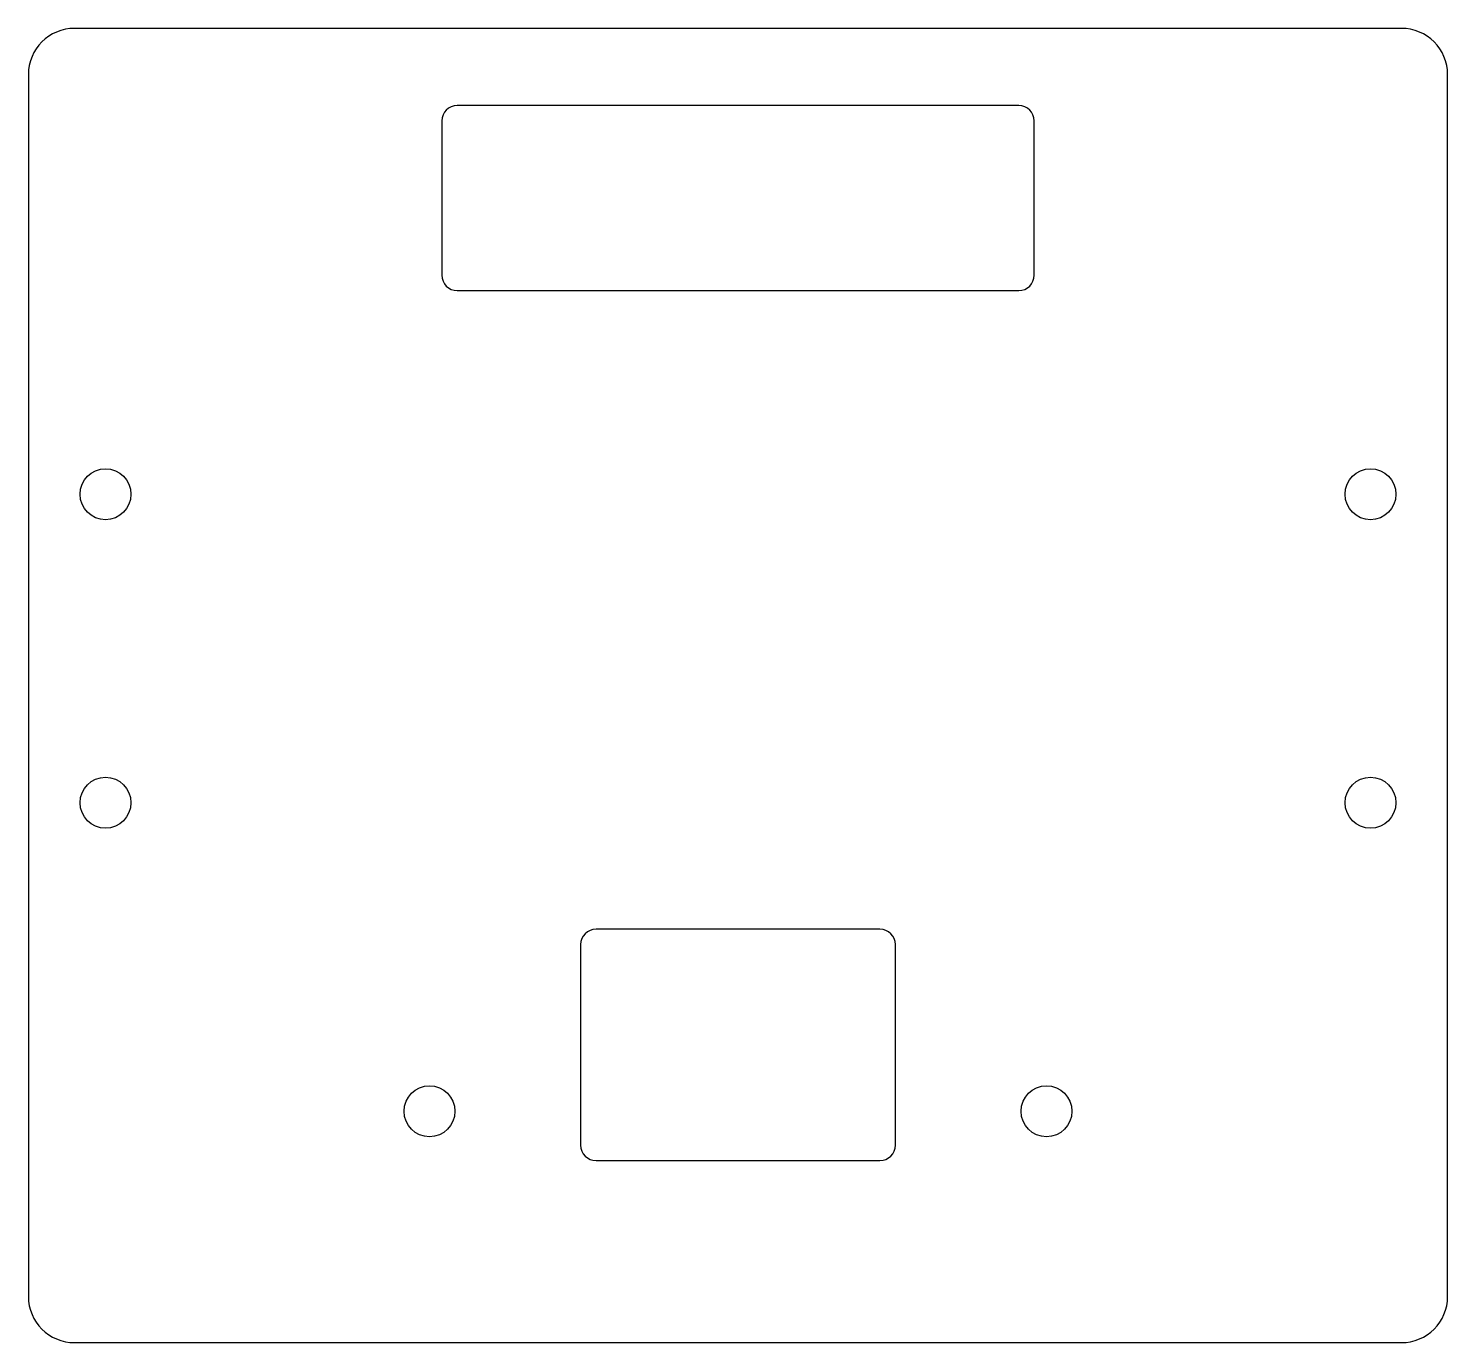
# Model space of a CAD drawing. Header units: millimetres. Extents: x -65.9 to 26.1, y -13.9 to 71.3.
import ezdxf

# ---------------------------------------------------------------- set-up
doc = ezdxf.new("R2010")
doc.units = ezdxf.units.MM

msp = doc.modelspace()

# ---------------------------------------------------------------- linework, layer by layer
at = {"color": 7, "linetype": 'Continuous', "lineweight": 25}
for p, q in [((23.113, 71.322), (-62.887, 71.322)), ((-65.887, 68.322), (-65.887, -10.878)), ((26.113, -10.878), (26.113, 68.322)), ((-1.687, 66.322), (-38.087, 66.322)), ((-39.087, 65.322), (-39.087, 55.322)), ((-0.687, 55.322), (-0.687, 65.322)), ((-38.087, 54.322), (-1.687, 54.322)), ((-10.687, 12.922), (-29.087, 12.922)), ((-30.087, 11.922), (-30.087, -1.078)), ((-9.687, -1.078), (-9.687, 11.922)), ((-29.087, -2.078), (-10.687, -2.078)), ((-62.887, -13.878), (23.113, -13.878))]:
    msp.add_line(p, q, dxfattribs=at)
for centre in [(-60.887, 41.122), (21.113, 41.122), (-60.887, 21.122), (21.113, 21.122), (-39.887, 1.122), (0.113, 1.122)]:
    msp.add_circle(centre, 1.65, dxfattribs=at)
for centre, radius, start, end in [((-62.887, 68.322), 3, 90, 180), ((23.113, 68.322), 3, 0, 90), ((-38.087, 65.322), 1, 90, 180), ((-1.687, 65.322), 1, 0, 90), ((-38.087, 55.322), 1, 180, 270), ((-1.687, 55.322), 1, 270, 0), ((-29.087, 11.922), 1, 90, 180), ((-10.687, 11.922), 1, 0, 90), ((-29.087, -1.078), 1, 180, 270), ((-10.687, -1.078), 1, 270, 0), ((-62.887, -10.878), 3, 180, 270), ((23.113, -10.878), 3, 270, 0)]:
    msp.add_arc(centre, radius, start, end, dxfattribs=at)

doc.saveas('drawing.dxf')
